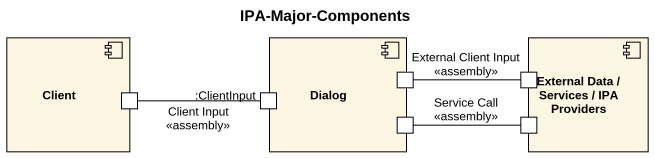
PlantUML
@startuml
title IPA-Major-Components
component Client {
  port " " as port3
}
component Dialog {
  port " " as port1
  port ":ClientInput" as ClientInput
  port " " as port4
}
component "External Data / Services / IPA Providers" as External_Data_Services_IPA {
  port " " as port2
  port " " as port5
}
port1 -right- port2 : External Client Input\n<<assembly>>
port3 -right- ClientInput : Client Input\n<<assembly>>
port4 -right- port5 : Service Call\n<<assembly>>
@enduml
